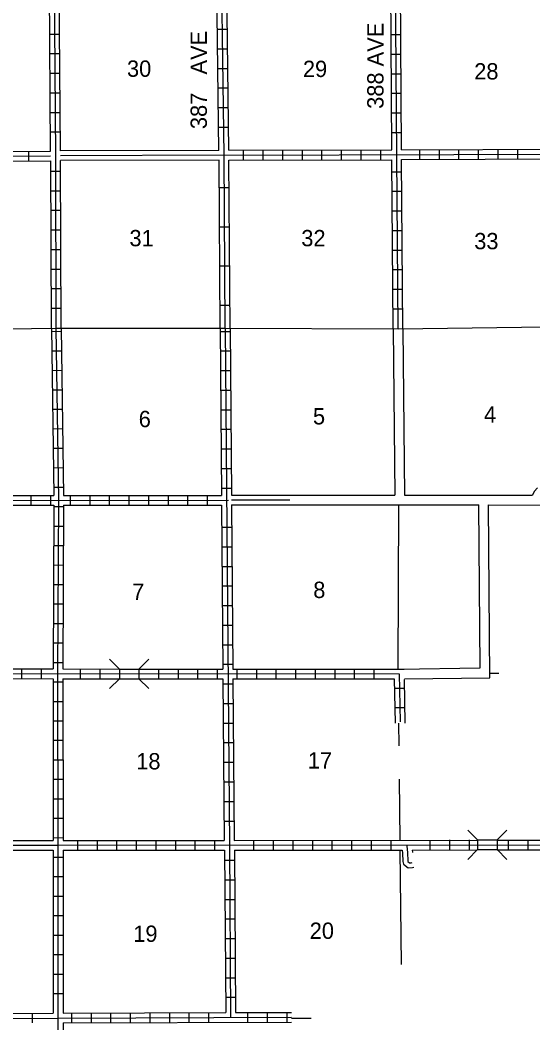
# Model space of a CAD drawing. Extents: x 1372974 to 1917401, y 15437295 to 15803266.
# Drawn here: x 1781601 to 1797321, y 15692139 to 15722861 of the extents above; entities that cross this region are included whole.
import ezdxf

# ---------------------------------------------------------------- set-up
doc = ezdxf.new("R2010")
doc.units = 0
for name, color, linetype in [('L10', 7, 'Continuous'), ('L11', 7, 'Continuous'), ('L13', 7, 'Continuous'), ('L14', 7, 'Continuous'), ('L18', 7, 'Continuous'), ('L30', 7, 'Continuous'), ('L4', 7, 'Continuous'), ('L8', 7, 'Continuous'), ('L9', 7, 'Continuous')]:
    doc.layers.add(name, color=color, linetype=linetype)

msp = doc.modelspace()

# ---------------------------------------------------------------- linework, layer by layer
at = {"layer": 'L10'}
for points in [[(1787696, 15718865), (1782838, 15718856)], [(1787704, 15718565), (1782846, 15718556)], [(1788079, 15708306), (1790446, 15708306)], [(1790446, 15708306), (1793087, 15708306)], [(1793387, 15708306), (1797304, 15708306)], [(1788079, 15708006), (1790446, 15708006)], [(1790446, 15708006), (1795662, 15708006)], [(1795962, 15708006), (1797646, 15707998)]]:
    msp.add_lwpolyline(points, dxfattribs=at)
at = {"layer": 'L11'}
for points in [[(1793037, 15713406), (1793087, 15708306)], [(1793337, 15713406), (1793387, 15708306)], [(1793221, 15702981), (1795704, 15703015), (1795662, 15708006)], [(1793379, 15702681), (1796004, 15702715), (1795962, 15708006)]]:
    msp.add_lwpolyline(points, dxfattribs=at)
at = {"layer": 'L13'}
msp.add_line((1789921, 15692289), (1790521, 15692289), dxfattribs=at)
for points in [[(1793204, 15707998), (1793179, 15702998)], [(1795996, 15702856), (1796271, 15702856)], [(1793204, 15701320), (1793212, 15700623)], [(1793221, 15699606), (1793238, 15697737)], [(1793245, 15697437), (1793279, 15693931)]]:
    msp.add_lwpolyline(points, dxfattribs=at)
at = {"layer": 'L18'}
for p, q in [((1784646, 15702981), (1784346, 15703281)), ((1785246, 15702981), (1785546, 15703281)), ((1784646, 15702981), (1784646, 15702681)), ((1784646, 15702981), (1785246, 15702981)), ((1785246, 15702981), (1785246, 15702681)), ((1784646, 15702681), (1784346, 15702381)), ((1784646, 15702681), (1785246, 15702681)), ((1785246, 15702681), (1785546, 15702381)), ((1795621, 15697748), (1795321, 15698048)), ((1796221, 15697748), (1796521, 15698048)), ((1795621, 15697748), (1795621, 15697448)), ((1795621, 15697748), (1796221, 15697748)), ((1796221, 15697748), (1796221, 15697448)), ((1795621, 15697448), (1795321, 15697148)), ((1795621, 15697448), (1796221, 15697448)), ((1796221, 15697448), (1796521, 15697148))]:
    msp.add_line(p, q, dxfattribs=at)
at = {"layer": 'L4'}
msp.add_lwpolyline([(1766896, 15713340), (1772180, 15713331), (1777438, 15713348), (1782713, 15713423), (1787887, 15713423), (1793187, 15713406), (1798479, 15713473), (1803745, 15713548), (1809045, 15713598), (1814328, 15713665)], dxfattribs=at)
at = {"layer": 'L8'}
for p, q in [((1787654, 15722581), (1787954, 15722581)), ((1782813, 15722423), (1782513, 15722423)), ((1793271, 15722406), (1792971, 15722406)), ((1787662, 15721981), (1787962, 15721981)), ((1782821, 15721823), (1782521, 15721823)), ((1793279, 15721806), (1792979, 15721806)), ((1787671, 15721381), (1787971, 15721381)), ((1782829, 15721223), (1782529, 15721223)), ((1793279, 15721206), (1792979, 15721206)), ((1787679, 15720781), (1787979, 15720781)), ((1782829, 15720623), (1782529, 15720623)), ((1793287, 15720606), (1792987, 15720606)), ((1787687, 15720181), (1787987, 15720181)), ((1782838, 15720023), (1782538, 15720023)), ((1793287, 15720006), (1792987, 15720006)), ((1787696, 15719581), (1787996, 15719581)), ((1782838, 15719423), (1782538, 15719423)), ((1793296, 15719406), (1792996, 15719406)), ((1795054, 15718598), (1795054, 15718898)), ((1795654, 15718598), (1795654, 15718898)), ((1796254, 15718598), (1796254, 15718898)), ((1796854, 15718598), (1796854, 15718898)), ((1788454, 15718573), (1788454, 15718873)), ((1789054, 15718573), (1789054, 15718873)), ((1789654, 15718581), (1789654, 15718881)), ((1790254, 15718581), (1790254, 15718881)), ((1790854, 15718581), (1790854, 15718881)), ((1791454, 15718581), (1791454, 15718881)), ((1792054, 15718590), (1792054, 15718890)), ((1792654, 15718590), (1792654, 15718890)), ((1793854, 15718590), (1793854, 15718890)), ((1794454, 15718590), (1794454, 15718890)), ((1782846, 15718223), (1782546, 15718223)), ((1793304, 15718206), (1793004, 15718206)), ((1782846, 15717623), (1782546, 15717623)), ((1793304, 15717606), (1793004, 15717606)), ((1782854, 15717023), (1782554, 15717023)), ((1793312, 15717006), (1793012, 15717006)), ((1782854, 15716423), (1782554, 15716423)), ((1793312, 15716406), (1793012, 15716406)), ((1782854, 15715823), (1782554, 15715823)), ((1793321, 15715806), (1793021, 15715806)), ((1782854, 15715223), (1782554, 15715223)), ((1793321, 15715206), (1793021, 15715206)), ((1782863, 15714623), (1782563, 15714623)), ((1793329, 15714606), (1793029, 15714606)), ((1782863, 15714023), (1782563, 15714023)), ((1793329, 15714006), (1793029, 15714006)), ((1782565, 15713324), (1782863, 15713328)), ((1788037, 15713315), (1787737, 15713315)), ((1782573, 15712727), (1782872, 15712731)), ((1788046, 15712715), (1787746, 15712715)), ((1782582, 15712130), (1782880, 15712135)), ((1788046, 15712115), (1787746, 15712115)), ((1782590, 15711534), (1782889, 15711538)), ((1788054, 15711515), (1787754, 15711515)), ((1782599, 15710937), (1782897, 15710942)), ((1788062, 15710915), (1787762, 15710915)), ((1782608, 15710341), (1782906, 15710345)), ((1788062, 15710315), (1787762, 15710315)), ((1782616, 15709744), (1782914, 15709749)), ((1788071, 15709715), (1787771, 15709715)), ((1782625, 15709148), (1782923, 15709152)), ((1788071, 15709115), (1787771, 15709115)), ((1782633, 15708551), (1782931, 15708555)), ((1788079, 15708515), (1787779, 15708515)), ((1781946, 15707998), (1781946, 15708298)), ((1782546, 15707998), (1782546, 15708298)), ((1783146, 15708006), (1783146, 15708306)), ((1783746, 15708006), (1783746, 15708306)), ((1784346, 15708006), (1784346, 15708306)), ((1784946, 15708006), (1784946, 15708306)), ((1785546, 15708006), (1785546, 15708306)), ((1786146, 15708006), (1786146, 15708306)), ((1786746, 15708006), (1786746, 15708306)), ((1787346, 15708006), (1787346, 15708306)), ((1782637, 15707957), (1782936, 15707956)), ((1782635, 15707361), (1782933, 15707359)), ((1788087, 15707315), (1787787, 15707315)), ((1782632, 15706764), (1782930, 15706763)), ((1788096, 15706715), (1787796, 15706715)), ((1782629, 15706168), (1782927, 15706166)), ((1788096, 15706115), (1787796, 15706115)), ((1782626, 15705571), (1782925, 15705570)), ((1788104, 15705515), (1787804, 15705515)), ((1782623, 15704974), (1782922, 15704973)), ((1788112, 15704915), (1787812, 15704915)), ((1782621, 15704378), (1782919, 15704376)), ((1788112, 15704315), (1787812, 15704315)), ((1782618, 15703781), (1782916, 15703780)), ((1788121, 15703715), (1787821, 15703715)), ((1781654, 15702690), (1781654, 15702990)), ((1782254, 15702690), (1782254, 15702990)), ((1782615, 15703185), (1782913, 15703183)), ((1783454, 15702690), (1783454, 15702990)), ((1784054, 15702690), (1784054, 15702990)), ((1785854, 15702690), (1785854, 15702990)), ((1786454, 15702690), (1786454, 15702990)), ((1787054, 15702690), (1787054, 15702990)), ((1787654, 15702690), (1787654, 15702990)), ((1788121, 15703115), (1787821, 15703115)), ((1788254, 15702690), (1788254, 15702990)), ((1788854, 15702690), (1788854, 15702990)), ((1789454, 15702681), (1789454, 15702981)), ((1790054, 15702681), (1790054, 15702981)), ((1790654, 15702681), (1790654, 15702981)), ((1791254, 15702681), (1791254, 15702981)), ((1791854, 15702681), (1791854, 15702981)), ((1792454, 15702681), (1792454, 15702981)), ((1782614, 15702587), (1782912, 15702587)), ((1788129, 15702515), (1787829, 15702515)), ((1793079, 15702398), (1793379, 15702398)), ((1782615, 15701990), (1782913, 15701991)), ((1788137, 15701915), (1787837, 15701915)), ((1793087, 15701798), (1793387, 15701798)), ((1782616, 15701394), (1782914, 15701394)), ((1788137, 15701315), (1787837, 15701315)), ((1782617, 15700797), (1782915, 15700798)), ((1788146, 15700715), (1787846, 15700715)), ((1782618, 15700201), (1782916, 15700201)), ((1788146, 15700115), (1787846, 15700115)), ((1782619, 15699604), (1782917, 15699604)), ((1788154, 15699515), (1787854, 15699515)), ((1782620, 15699007), (1782918, 15699008)), ((1788162, 15698915), (1787862, 15698915)), ((1782621, 15698411), (1782919, 15698411)), ((1788162, 15698315), (1787862, 15698315)), ((1782621, 15697814), (1782920, 15697815)), ((1783371, 15697431), (1783371, 15697731)), ((1783971, 15697431), (1783971, 15697731)), ((1784571, 15697431), (1784571, 15697731)), ((1785171, 15697431), (1785171, 15697731)), ((1785771, 15697431), (1785771, 15697731)), ((1786371, 15697431), (1786371, 15697731)), ((1786971, 15697440), (1786971, 15697740)), ((1787571, 15697440), (1787571, 15697740)), ((1788771, 15697440), (1788771, 15697740)), ((1789371, 15697440), (1789371, 15697740)), ((1789971, 15697440), (1789971, 15697740)), ((1790571, 15697440), (1790571, 15697740)), ((1791171, 15697440), (1791171, 15697740)), ((1791771, 15697440), (1791771, 15697740)), ((1792371, 15697440), (1792371, 15697740)), ((1792971, 15697440), (1792971, 15697740)), ((1794171, 15697440), (1794171, 15697740)), ((1794771, 15697448), (1794771, 15697748)), ((1795371, 15697448), (1795371, 15697748)), ((1796571, 15697448), (1796571, 15697748)), ((1797171, 15697448), (1797171, 15697748)), ((1782622, 15697218), (1782920, 15697218)), ((1788171, 15697115), (1787871, 15697115)), ((1782622, 15696621), (1782920, 15696621)), ((1788179, 15696515), (1787879, 15696515)), ((1782622, 15696024), (1782920, 15696024)), ((1788179, 15695915), (1787879, 15695915)), ((1782622, 15695428), (1782920, 15695428)), ((1788187, 15695315), (1787887, 15695315)), ((1782622, 15694831), (1782920, 15694831)), ((1788187, 15694714), (1787887, 15694714)), ((1782622, 15694235), (1782920, 15694235)), ((1788196, 15694114), (1787896, 15694114)), ((1782622, 15693638), (1782920, 15693638)), ((1788196, 15693514), (1787896, 15693514)), ((1782622, 15693041), (1782920, 15693041)), ((1788204, 15692914), (1787904, 15692914)), ((1781988, 15692139), (1781988, 15692439)), ((1783188, 15692139), (1783188, 15692439)), ((1783788, 15692139), (1783788, 15692439)), ((1784388, 15692148), (1784388, 15692448)), ((1784988, 15692148), (1784988, 15692448)), ((1785588, 15692148), (1785588, 15692448)), ((1786188, 15692148), (1786188, 15692448)), ((1786788, 15692156), (1786788, 15692456)), ((1787388, 15692156), (1787388, 15692456)), ((1788587, 15692156), (1788587, 15692456)), ((1789187, 15692164), (1789187, 15692464)), ((1789787, 15692164), (1789787, 15692464))]:
    msp.add_line(p, q, dxfattribs=at)
for points in [[(1782713, 15713423), (1782696, 15718706), (1782613, 15729290), (1782654, 15730848), (1782954, 15731598)], [(1787854, 15718723), (1787746, 15726782)], [(1782538, 15718848), (1782504, 15723840)], [(1782838, 15718856), (1782804, 15723840)], [(1787696, 15718865), (1787637, 15723882)], [(1787996, 15718873), (1787937, 15723890)], [(1792996, 15718881), (1792962, 15723890)], [(1793187, 15713406), (1793112, 15724023)], [(1793296, 15718890), (1793262, 15723890)], [(1787854, 15718723), (1798421, 15718756), (1803729, 15718815), (1808995, 15718890), (1812903, 15718915), (1814653, 15718306)], [(1793296, 15718890), (1798271, 15718906)], [(1787996, 15718873), (1792996, 15718881)], [(1793296, 15718590), (1798421, 15718606), (1799004, 15718615)], [(1793337, 15713406), (1793296, 15718590)], [(1782563, 15713423), (1782546, 15718548)], [(1782863, 15713423), (1782846, 15718556)], [(1788004, 15718573), (1792996, 15718581)], [(1793037, 15713406), (1792996, 15718581)], [(1782563, 15713421), (1782636, 15708298)], [(1782854, 15681706), (1782796, 15686989), (1782771, 15692289), (1782771, 15697581), (1782763, 15702848), (1782788, 15708173), (1782713, 15713423)], [(1782863, 15713425), (1782936, 15708298)], [(1787737, 15713423), (1787779, 15708298)], [(1787887, 15713423), (1788021, 15697565), (1788054, 15692314)], [(1788037, 15713423), (1788079, 15708306)], [(1761547, 15708148), (1777479, 15708148), (1787987, 15708156)], [(1777621, 15708298), (1782636, 15708298)], [(1782936, 15708298), (1787779, 15708298)], [(1777621, 15707998), (1782637, 15707998)], [(1782637, 15707998), (1782613, 15702984)], [(1782937, 15707998), (1782913, 15702983)], [(1782937, 15707998), (1787779, 15707998)], [(1787779, 15707998), (1787821, 15702981)], [(1788079, 15708006), (1788121, 15702981)], [(1777604, 15702990), (1782613, 15702984)], [(1782913, 15702983), (1784654, 15702981)], [(1785246, 15702981), (1787821, 15702981)], [(1788121, 15702981), (1793371, 15702981)], [(1777454, 15702848), (1793221, 15702831), (1793246, 15701365)], [(1777596, 15702690), (1782613, 15702684)], [(1782613, 15702684), (1782621, 15697731)], [(1782913, 15702683), (1784646, 15702681)], [(1782913, 15702683), (1782921, 15697731)], [(1785238, 15702681), (1787821, 15702681)], [(1787821, 15702681), (1787862, 15697731)], [(1788121, 15702681), (1793071, 15702681), (1793097, 15701320)], [(1788121, 15702681), (1788162, 15697731)], [(1793371, 15702656), (1793397, 15701319)], [(1782921, 15697731), (1787862, 15697731)], [(1788162, 15697731), (1795621, 15697740)], [(1796221, 15697740), (1798412, 15697740)], [(1782621, 15697431), (1782621, 15692439)], [(1782771, 15697581), (1798562, 15697598)], [(1782921, 15697431), (1787871, 15697431)], [(1782921, 15697431), (1782921, 15692440)], [(1787871, 15697431), (1787904, 15692456)], [(1788171, 15697431), (1793315, 15697437)], [(1788171, 15697431), (1788204, 15692456)], [(1793315, 15697437), (1793325, 15697343), (1793337, 15697087), (1793355, 15696998), (1793492, 15696888), (1793628, 15696897), (1793673, 15696915)], [(1793451, 15697568), (1793475, 15697355), (1793475, 15697355), (1793486, 15697106), (1793491, 15697081), (1793541, 15697041), (1793593, 15697045), (1793615, 15697054)], [(1793616, 15697437), (1795612, 15697440)], [(1793616, 15697437), (1793624, 15697367), (1793624, 15697362)], [(1796221, 15697440), (1798412, 15697440)], [(1761588, 15692231), (1772171, 15692231), (1777438, 15692273), (1782771, 15692289), (1789921, 15692314)], [(1779079, 15692431), (1782621, 15692439)], [(1782921, 15692440), (1787904, 15692456)], [(1788204, 15692456), (1789921, 15692464)], [(1782922, 15692140), (1789921, 15692164)], [(1782922, 15692140), (1782945, 15687139)]]:
    msp.add_lwpolyline(points, dxfattribs=at)
at = {"layer": 'L9'}
for p, q in [((1781857, 15718844), (1781858, 15718546)), ((1787712, 15717731), (1788012, 15717731)), ((1787721, 15716531), (1788021, 15716531)), ((1787729, 15715331), (1788029, 15715331)), ((1787729, 15714131), (1788029, 15714131))]:
    msp.add_line(p, q, dxfattribs=at)
for points in [[(1777538, 15718823), (1782538, 15718848)], [(1778278, 15718677), (1782538, 15718698)], [(1787887, 15713423), (1787854, 15718723), (1782846, 15718706)], [(1777546, 15718523), (1782546, 15718548)], [(1787737, 15713423), (1787704, 15718565)], [(1788037, 15713423), (1788004, 15718573)], [(1797462, 15708531), (1797362, 15708423), (1797304, 15708306)], [(1789870, 15708156), (1788079, 15708156)], [(1777563, 15697731), (1782621, 15697731)], [(1777413, 15697581), (1782771, 15697581)], [(1777563, 15697581), (1782621, 15697581)], [(1777563, 15697431), (1782621, 15697431)]]:
    msp.add_lwpolyline(points, dxfattribs=at)

# ---------------------------------------------------------------- texts
at = {"layer": 'L14'}
for s, p in [('30', (1784879, 15721123)), ('29', (1790271, 15721115)), ('28', (1795521, 15721040)), ('31', (1784954, 15715931)), ('32', (1790221, 15715931)), ('33', (1795521, 15715840)), ('5', (1790579, 15710473)), ('4', (1795821, 15710531)), ('6', (1785238, 15710390)), ('7', (1785038, 15705098)), ('8', (1790587, 15705156)), ('18', (1785163, 15699906)), ('17', (1790421, 15699931)), ('19', (1785071, 15694623)), ('20', (1790479, 15694714))]:
    msp.add_text(s, height=500, rotation=360, dxfattribs=at).set_placement(p)
at = {"layer": 'L30'}
for s, p in [('388 AVE', (1792741, 15720141)), ('387   AVE', (1787327, 15719520))]:
    msp.add_text(s, height=500, rotation=90, dxfattribs=at).set_placement(p)

doc.saveas('drawing.dxf')
